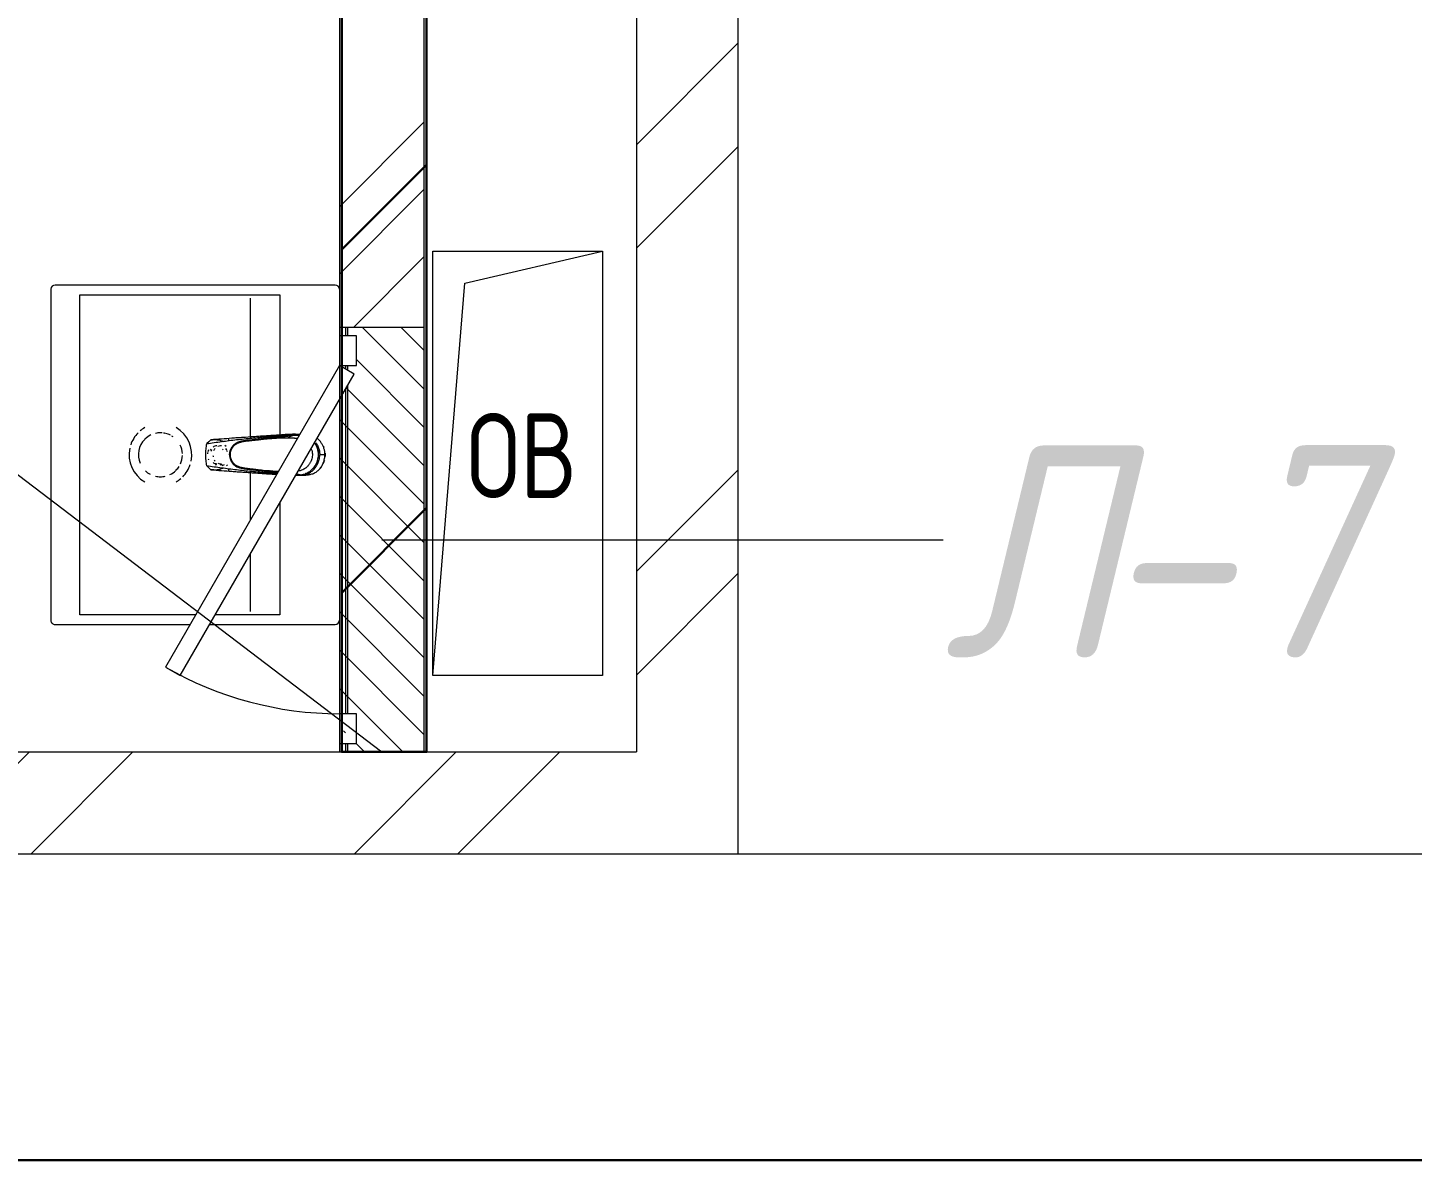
# Model space of a CAD drawing. Header units: millimetres. Extents: x -592259 to 288321, y -552984 to 293768.
# Drawn here: x 57640 to 59271, y -204928 to -203593 of the extents above; entities that cross this region are included whole.
import ezdxf

# ---------------------------------------------------------------- set-up
doc = ezdxf.new("R2010")
doc.units = ezdxf.units.MM
doc.linetypes.add('ADSK_Линия сетки', pattern=[2500, 2000, -250, 0, -250])
for name, color, linetype, lineweight in [('0.3) ПГП 6 вып', 4, 'Continuous', 30), ('2)Фархверки', 40, 'Continuous', 30), ('4) Штукатурка', 6, 'Continuous', 30), ('A-DETL-____-OTLN', 250, 'Continuous', 5), ('A-DETL-GENF-OTLN', 250, 'Continuous', 5), ('A-DOOR-____-IDEN', 250, 'Continuous', 9), ('A-DOOR-____-MCUT', 250, 'Continuous', 5), ('A-DOOR-____-OTLN', 250, 'Continuous', 5), ('A-FLOR-____-OTLN', 250, 'Continuous', 9), ('A-GENM-____-MCUT', 250, 'Continuous', 25), ('A-GENM-____-OTLN', 250, 'Continuous', 9), ('A-GLAZ-____-OTLN', 250, 'Continuous', 5), ('A-WALL-____-MCUT', 250, 'Continuous', 13), ('A-WALL-____-PATT', 250, 'Continuous', 13), ('G-XREF-____-OTLN', 250, 'Continuous', 9), ('P-SANR-FIXT-OTLN', 250, 'Continuous', 9), ('S-GRID-____-OTLN', 250, 'Continuous', 9)]:
    doc.layers.add(name, color=color, linetype=linetype, lineweight=lineweight)
doc.styles.add('ISOCPEUR', font='isocpeur.ttf', dxfattribs={"width": 0.8, "height": 100})
doc.styles.add('ISOCPEUR_I', font='isocpeui.ttf', dxfattribs={"width": 0.9, "height": 12.5})
pattern_1 = [(45, (-3188.22, -259241.4), (-251.4472, 251.4472), []), (45, (-3188.22, -258860.4), (-251.4472, 251.4472), [])]

# ---------------------------------------------------------------- blocks, each defined once
blk = doc.blocks.new('SND_Умывальник_Santek HEO - HEO 40_ гибкая подводка_установка на стену_ 400х340х170_  PN4_5_ ХВ_ГВ накидная гайка BP DN15_ К-гл_кон_ П DN 50-V4-АР1_Маркировочный план 3 этажа')
at = {"layer": 'G-XREF-____-OTLN'}
for p, q in [((-17.5, -103.1), (-18.3, -96.1)), ((18.6, -93.2), (17.7, -100.7)), ((-13.2, -122.3), (-12.8, -122.9)), ((13.7, -121.5), (13.9, -121.2))]:
    blk.add_line(p, q, dxfattribs=at)
at = {"layer": 'G-XREF-____-OTLN', "flags": 128}
blk.add_lwpolyline([(0, -129.4), (-2.6, -129.2), (-5.1, -128.6), (-8.6, -126.9), (-9.4, -126.4)], dxfattribs=at)
at = {"layer": 'P-SANR-FIXT-OTLN', "lineweight": 5}
for p, q in [((-200, -5), (-200, -335)), ((200, -153), (200, -5)), ((-23.9, -47.6), (-23.4, -52)), ((23.5, -50.9), (23.9, -47.4)), ((23.7, -45.9), (24, -45.9)), ((-188.5, -306), (-188.5, -70)), ((-188.5, -70), (-22, -70)), ((-188.5, -70), (-22, -70)), ((56.2, -70), (188.5, -70)), ((56.2, -70), (188.5, -70)), ((188.5, -70), (188.5, -146.3)), ((-184.6, -105), (-19.4, -105)), ((19.4, -105), (76.9, -105)), ((116.9, -105), (184.6, -105)), ((-9.6, -133.4), (-11, -135)), ((12.6, -138.2), (11.3, -135.3)), ((11.3, -146.2), (11.9, -145.1)), ((12, -138.2), (12, -140.3)), ((12, -138.2), (12, -140.3)), ((-10.2, -147.5), (-8.9, -148.7)), ((-5.9, -150.5), (-4.4, -151)), ((188.5, -169.4), (188.5, -306)), ((200, -335), (200, -176.1)), ((188.5, -306), (-188.5, -306)), ((-195, -340), (195, -340))]:
    blk.add_line(p, q, dxfattribs=at)
at = {"layer": 'P-SANR-FIXT-OTLN', "lineweight": 5, "flags": 128}
for points in [[(23.1, -42.5), (23.5, -44.1), (24, -45.9)], [(-21.8, -57.4), (-22.6, -54.7), (-23.4, -52)], [(-17.6, -151.4), (-17.8, -149.6), (-17.9, -147.9)], [(-17.6, -151.4), (-15.4, -153.8), (-13.1, -156.3)], [(13.1, -156.3), (15.4, -153.8), (17.7, -151.4)], [(17.9, -147.9), (17.8, -149.6), (17.7, -151.4)]]:
    blk.add_lwpolyline(points, dxfattribs=at)
at = {"layer": 'P-SANR-FIXT-OTLN', "lineweight": 5}
for centre, radius, start, end in [((-195, -5), 5, 90, 180), ((195, -5), 5, 0, 90), ((0, -210.9), 36.9, 78.0272, 150), ((0, -210.9), 36.9, 45.5918, 71.6223), ((0, -210.9), 25.9, 144, 148.4296), ((0, -210.9), 25.9, 93.0847, 116.1739), ((0, -210.9), 25.9, 65.5446, 88.4632), ((0, -210.9), 25.9, 45.5775, 58.0134), ((0, -210.9), 25.9, 25.5336, 44.5196), ((0, -210.9), 36.9, 30, 40.5764), ((0, -210.9), 25.9, 175.2821, 180), ((0, -210.9), 25.9, 180, 192.7098), ((0, -210.9), 25.9, 167.3064, 171.5165), ((0, -210.9), 25.9, 152.9816, 166.4817), ((0, -210.9), 25.9, 347.2447, 360), ((0, -210.9), 25.9, 360, 12.6033), ((0, -210.9), 25.9, 205.5336, 224.5196), ((0, -210.9), 25.9, 317.3943, 331.7651), ((0, -210.9), 36.9, 210, 220.5764), ((0, -210.9), 36.9, 225.5918, 251.6223), ((0, -210.9), 25.9, 225.5775, 292.7628), ((0, -210.9), 36.9, 258.0272, 330), ((-195, -335), 5, 180, 270), ((195, -335), 5, 270, 360)]:
    blk.add_arc(centre, radius, start, end, dxfattribs=at)
for centre, major_axis, start_param, end_param in [((0, -140.2), (10.5, 0), 2.984761, 3.136523), ((0, -140.2), (10.5, 0), 3.150836, 3.488648), ((0, -144.4), (10.5, 0), 3.141593, 3.665191), ((0, -140.2), (10.5, 0), 2.074739, 2.346091), ((0, -140.2), (10.5, 0), 3.944651, 4.269174), ((0, -144.4), (10.5, 0), 2.106208, 2.262595), ((0, -140.2), (10.5, 0), 1.895215, 2.047019), ((0, -140.2), (10.5, 0), 5.302179, 5.484258), ((0, -144.4), (10.5, 0), 5.759587, 6.283185), ((0, -140.2), (10.5, 0), 5.967442, 6.44117), ((0, -144.4), (13, 0), 0.38978, 0.565414), ((0, -144.4), (10.5, 0), 4.044495, 4.199712), ((0, -144.4), (13, 0), 4.251351, 4.444761), ((0, -144.4), (13, 0), 4.518274, 4.621873), ((0, -140.2), (10.5, 0), 4.792405, 4.95203), ((0, -144.4), (13, 0), 5.095586, 5.204636)]:
    blk.add_ellipse(centre, major_axis=major_axis, ratio=0.841652, start_param=start_param, end_param=end_param, dxfattribs=at)
for points in [[(-14.2, -21.4), (-14.7, -21.7), (-15.5, -22.4), (-16.7, -23.3), (-18.1, -24.6), (-18.9, -25.6), (-19.3, -26.1)], [(-10, -18.9), (-9.5, -18.7), (-9, -18.5), (-8.5, -18.3)], [(-1.9, -16.9), (-1.3, -16.8), (-0.6, -16.8), (0, -16.8)], [(0, -16.8), (0.7, -16.8), (1.5, -16.9), (2.2, -16.9)], [(2.4, -24.6), (3.1, -24.7), (3.9, -24.8), (4.6, -24.9)], [(14.6, -21.4), (15.1, -21.8), (15.5, -22.1), (16, -22.5)], [(-23.3, -48.5), (-23.4, -48), (-23.5, -47.6), (-23.6, -47.1)], [(23, -42.2), (23, -42.1), (23, -41.9), (22.9, -41.8)], [(23.9, -47.4), (23.8, -46.6), (23.6, -44.8), (23.3, -43.1), (23, -42.2)], [(23.1, -48.2), (23.1, -48.7), (23.1, -49.3), (23.2, -49.9)], [(24, -45.9), (23.9, -44.4), (23.8, -43), (23.5, -41.6)], [(23.9, -51.2), (24, -49.9), (24, -48.7), (23.9, -47.4)], [(24, -45.1), (24.1, -44.1), (24.1, -43), (24, -41.9)], [(-20.2, -59.9), (-20.7, -59.1), (-21.3, -58.3), (-21.8, -57.4)], [(-20.9, -104.7), (-20.9, -104.7), (-20.7, -104.7), (-20.3, -104.6), (-20, -104.6)], [(20.1, -104.6), (20.6, -104.7), (20.9, -104.7), (20.9, -104.7)], [(-6.7, -127.8), (-5.9, -128.2), (-5, -128.5), (-4.1, -128.7)], [(-6.6, -157.1), (-7.7, -157), (-9.8, -156.8), (-12, -156.5), (-13.1, -156.3)], [(0, -157.4), (-1.1, -157.4), (-3.3, -157.4), (-5.5, -157.2), (-6.6, -157.1)], [(6.6, -157.1), (5.5, -157.2), (3.3, -157.4), (1.1, -157.4), (0, -157.4)], [(13.1, -156.3), (12, -156.5), (9.9, -156.8), (7.7, -157), (6.6, -157.1)]]:
    blk.add_open_spline(points, degree=3, dxfattribs=at)
for points, knots in [([(0, -17), (-2.6, -17), (-5.7, -17.5), (-9.3, -18.8), (-11, -19.6), (-12.7, -20.4), (-13.7, -21.1), (-14.2, -21.4)], [0, 0, 0, 0, 0.2, 0.25, 0.3, 0.35, 0.4, 0.4, 0.4, 0.4]), ([(-14.2, -27.7), (-13.9, -27.4), (-12.3, -26.4), (-9.1, -24.8), (-4.7, -23.5), (-1.6, -23.2), (0, -23.2)], [20.226596, 20.226596, 20.226596, 20.226596, 21.407172, 25.688606, 29.970041, 34.251475, 34.251475, 34.251475, 34.251475]), ([(22.8, -41.5), (22.3, -39.6), (20.5, -35.6), (16, -30.5), (10.1, -26.7), (4.2, -24.8), (-1.1, -24.5), (-5.4, -25.2), (-9.5, -26.6), (-12.3, -28.1), (-13.8, -29.1), (-14, -29.3)], [0.0116849, 0.0116849, 0.0116849, 0.0116849, 0.1111111, 0.2222222, 0.3333333, 0.4444444, 0.5138889, 0.5833333, 0.6527778, 0.7222222, 0.7381301, 0.7381301, 0.7381301, 0.7381301]), ([(-6.7, -33.1), (-6.2, -32.9), (-4.8, -32.4), (-2.5, -31.9), (0.4, -31.7), (3.3, -32.1), (6, -32.8), (8.2, -33.7), (9.9, -34.7), (11.3, -35.6), (12.7, -36.7), (14, -37.9), (15.2, -39.2), (16.4, -40.9), (17.7, -43.1), (18.6, -45.5), (18.9, -47), (19, -47.4)], [0.6440412, 0.6440412, 0.6440412, 0.6440412, 0.6538462, 0.6730769, 0.6923077, 0.7115385, 0.7307692, 0.75, 0.7596154, 0.7692308, 0.7836538, 0.7980769, 0.8125, 0.8269231, 0.8413462, 0.8557692, 0.8595167, 0.8595167, 0.8595167, 0.8595167]), ([(-5.3, -25), (-5.1, -25), (-4.1, -24.8), (-3.2, -24.7), (-2.5, -24.6)], [0.91841171, 0.91841171, 0.91841171, 0.91841171, 0.92857143, 0.96187166, 0.96187166, 0.96187166, 0.96187166]), ([(0, -17), (0, -17.5), (0, -18.6), (0, -20.3), (0, -21.8), (0, -22.7), (0, -23.2)], [0, 0, 0, 0, 0.25, 0.5, 0.75, 0.9474122, 0.9474122, 0.9474122, 0.9474122]), ([(24, -41.9), (24, -41.1), (23.9, -39.5), (23.6, -37.3), (23.3, -35.4), (22.9, -33.6), (22.3, -31.4), (21.5, -29.4), (20.4, -27.5), (19.1, -25.8), (17.7, -24.2), (15.5, -22.2), (11.3, -19.4), (5.8, -17.4), (1.5, -17), (0, -17)], [0, 0, 0, 0, 0.055556, 0.111111, 0.166667, 0.222222, 0.277778, 0.333333, 0.388889, 0.444444, 0.5, 0.555556, 0.666667, 0.888889, 1, 1, 1, 1]), ([(23.3, -40.8), (23.2, -40.2), (22.9, -39), (22.2, -37.1), (21.1, -35), (19.5, -32.5), (16.9, -29.7), (13.2, -26.9), (9.1, -24.8), (4.6, -23.5), (1.5, -23.2), (0, -23.2)], [-63.609883, -63.609883, -63.609883, -63.609883, -62.080799, -59.940082, -57.799364, -55.658647, -51.377213, -47.095778, -42.814344, -38.53291, -34.251475, -34.251475, -34.251475, -34.251475]), ([(6.6, -17.7), (7.2, -17.9), (8.4, -18.3), (9.7, -18.8), (10.2, -19)], [0.08534081, 0.08534081, 0.08534081, 0.08534081, 0.11111111, 0.13561298, 0.13561298, 0.13561298, 0.13561298]), ([(-23.9, -46.9), (-24, -47.4), (-24.1, -50.2), (-24.2, -55.3), (-23.9, -60.1), (-23.8, -62.5)], [0.7191361, 0.7191361, 0.7191361, 0.7191361, 0.75, 0.875, 1, 1, 1, 1]), ([(-23.9, -47.6), (-24, -49.2), (-23.9, -52.6), (-23.3, -57.5), (-22.5, -62.4), (-21.8, -67.4), (-21.2, -72.4), (-20.5, -79.2), (-19.6, -85.9), (-18.7, -92.7), (-18.1, -96.9), (-17.7, -100.4), (-17.4, -103.7), (-17.1, -107.9), (-16.5, -113), (-15.5, -117.2), (-14.3, -120.3), (-13.1, -122.6), (-11.5, -124.7), (-9.6, -126.4), (-7.4, -127.7), (-4.3, -129), (-1.7, -129.4), (0, -129.4)], [0, 0, 0, 0, 0.055556, 0.111111, 0.166667, 0.222222, 0.277778, 0.333333, 0.444444, 0.5, 0.555556, 0.583333, 0.611111, 0.666667, 0.722222, 0.777778, 0.805556, 0.833333, 0.861111, 0.888889, 0.916667, 0.944444, 1, 1, 1, 1]), ([(-23.4, -52), (-23.6, -51), (-23.8, -49.2), (-23.9, -47.5), (-23.9, -46.8)], [0, 0, 0, 0, 0.5, 0.8487793, 0.8487793, 0.8487793, 0.8487793]), ([(-23.7, -47.1), (-23.7, -47.3), (-23.6, -48.1), (-23.4, -48.9), (-23.2, -49.6)], [0.1346068, 0.1346068, 0.1346068, 0.1346068, 0.15, 0.2, 0.2, 0.2, 0.2]), ([(-13.1, -156.3), (-14, -150.5), (-15.7, -138.8), (-17.5, -124.1), (-18.8, -112.3), (-19.7, -103.3), (-20.4, -95.8), (-21, -89.7), (-21.3, -85.2), (-21.7, -80.4), (-22.2, -73.7), (-22.6, -66.6), (-23, -60), (-23.2, -53.9), (-23.2, -50.1), (-23.1, -48.2)], [0, 0, 0, 0, 0.0714286, 0.1428571, 0.1785714, 0.2142857, 0.25, 0.2678571, 0.2857143, 0.3035714, 0.3214286, 0.3571429, 0.375, 0.3928571, 0.4285714, 0.4285714, 0.4285714, 0.4285714]), ([(19, -33.6), (19.3, -34), (19.8, -34.7), (20.4, -35.8), (20.8, -36.6), (21, -37.2), (21.1, -37.4)], [0.3358363, 0.3358363, 0.3358363, 0.3358363, 0.35714286, 0.375, 0.39285714, 0.40186247, 0.40186247, 0.40186247, 0.40186247]), ([(21.8, -39.4), (21.8, -39.6), (21.9, -40), (22, -40.2), (22, -40.4)], [0.43577337, 0.43577337, 0.43577337, 0.43577337, 0.44642857, 0.45645234, 0.45645234, 0.45645234, 0.45645234]), ([(23.2, -34.8), (23.2, -35), (23.4, -35.9), (23.8, -38.2), (24.1, -41.7), (24, -44.5), (23.8, -45.8)], [0.4097338, 0.4097338, 0.4097338, 0.4097338, 0.4166667, 0.4444444, 0.5, 0.550944, 0.550944, 0.550944, 0.550944]), ([(23.2, -49.6), (23.4, -48.9), (23.6, -47.9), (23.8, -46.8), (23.9, -46.4)], [0.8, 0.8, 0.8, 0.8, 0.85, 0.88358568, 0.88358568, 0.88358568, 0.88358568]), ([(23.7, -46.6), (23.6, -47.1), (23.5, -47.7), (23.4, -48.4), (23.3, -48.5)], [0.56144037, 0.56144037, 0.56144037, 0.56144037, 0.58333333, 0.58622412, 0.58622412, 0.58622412, 0.58622412]), ([(24, -45.9), (23.9, -46.9), (23.8, -48.6), (23.6, -50.4), (23.5, -51.1)], [0, 0, 0, 0, 0.5, 0.8550217, 0.8550217, 0.8550217, 0.8550217]), ([(24.1, -51.4), (24.1, -50.4), (24, -47.7), (23.8, -45), (23.6, -43.3)], [0.1958613, 0.1958613, 0.1958613, 0.1958613, 0.25, 0.3486166, 0.3486166, 0.3486166, 0.3486166]), ([(-23.8, -62.5), (-23.7, -64.3), (-23.4, -68.1), (-23, -74.1), (-22.7, -79.7), (-22.4, -84.3), (-22, -88.9), (-21.7, -94.5), (-21, -103.5), (-20.5, -111.8), (-19.9, -120.3), (-19.3, -128.7), (-18.5, -138.9), (-17.9, -147.2), (-17.6, -151.4)], [0, 0, 0, 0, 0.071429, 0.142857, 0.214286, 0.25, 0.285714, 0.357143, 0.428571, 0.571429, 0.642857, 0.714286, 0.857143, 1, 1, 1, 1]), ([(-23.4, -52), (-23.4, -52.1), (-23.4, -52.4), (-23.4, -53.4), (-23.2, -55.1), (-22.9, -57.5), (-22.6, -60.4), (-22.1, -64.8), (-21.6, -69.6), (-20.9, -74.6), (-20.3, -79.8), (-19.5, -86.3), (-18.6, -93.8), (-17.8, -100.1), (-17.1, -105.1), (-16.7, -108.8), (-16.3, -112.6), (-15.8, -116.3), (-14.7, -120), (-12.8, -123.1), (-11.2, -124.8), (-10.3, -125.5)], [0, 0, 0, 0, 0.0192308, 0.0384615, 0.0576923, 0.0769231, 0.0961538, 0.1153846, 0.1538462, 0.1730769, 0.1923077, 0.2307692, 0.2692308, 0.3076923, 0.3269231, 0.3461538, 0.3653846, 0.3846154, 0.4038462, 0.4230769, 0.4397601, 0.4397601, 0.4397601, 0.4397601]), ([(-19, -82.1), (-19, -81.8), (-19.1, -81), (-19.3, -79.8), (-19.5, -78.5), (-19.7, -77), (-20, -75.2), (-20.3, -72.9), (-20.7, -70.2), (-21.2, -66.7), (-21.7, -63.4), (-22.1, -60.6), (-22.4, -58.9), (-22.5, -57.8), (-22.4, -57.3), (-22.2, -57.1), (-22, -57.3), (-21.8, -57.4)], [-0.210165, -0.210165, -0.210165, -0.210165, -0.203125, -0.1953125, -0.1875, -0.1796875, -0.171875, -0.15625, -0.140625, -0.125, -0.09375, -0.078125, -0.0625, -0.046875, -0.03125, -0.015625, 0, 0, 0, 0]), ([(0, -128.4), (-0.5, -128.4), (-1.5, -128.4), (-3, -128.2), (-4.5, -127.8), (-6, -127.3), (-7.2, -126.7), (-8.3, -126.1), (-9.4, -125.3), (-10.6, -124.2), (-11.7, -123.1), (-12.3, -122.1), (-13, -121.1), (-13.8, -119.5), (-14.8, -117), (-15.6, -113.8), (-16.2, -110.6), (-16.5, -107.9), (-16.7, -104.9), (-17, -102.2), (-17.2, -100.1), (-17.5, -98.1), (-17.8, -95.4), (-18.2, -92.4), (-18.5, -89.5), (-18.8, -86.5), (-19.2, -82.4), (-19.6, -77.2), (-19.9, -71.2), (-19.9, -66.2), (-19.9, -62.6), (-19.9, -59.9), (-19.8, -57.9), (-19.8, -56.3), (-19.8, -54.9), (-19.8, -53.4), (-19.7, -51.7), (-19.6, -50.4), (-19.5, -49.6)], [0, 0, 0, 0, 0.0192308, 0.0384615, 0.0576923, 0.0769231, 0.0961538, 0.1153846, 0.1346154, 0.1538462, 0.1634615, 0.1730769, 0.1826923, 0.1923077, 0.2115385, 0.2307692, 0.2403846, 0.25, 0.2596154, 0.2692308, 0.2740385, 0.2788462, 0.2884615, 0.2980769, 0.3076923, 0.3173077, 0.3269231, 0.3461538, 0.3653846, 0.3846154, 0.4038462, 0.4230769, 0.4423077, 0.4519231, 0.4615385, 0.4711538, 0.4807692, 0.4969753, 0.4969753, 0.4969753, 0.4969753]), ([(4.9, -128.5), (5.9, -128.1), (8.1, -127.2), (11, -125), (13.1, -122.6), (14.4, -120.4), (15.3, -118), (16, -114.9), (16.4, -111.7), (16.6, -109.2), (16.9, -106.6), (17.3, -103.5), (17.9, -98.4), (18.7, -92.2), (19.7, -84.7), (20.4, -78.4), (20.9, -74.5), (21.1, -73), (21.1, -72.7)], [0.5220444, 0.5220444, 0.5220444, 0.5220444, 0.5384615, 0.5576923, 0.5769231, 0.5865385, 0.5961538, 0.6153846, 0.6346154, 0.6442308, 0.6538462, 0.6730769, 0.6923077, 0.7307692, 0.7692308, 0.8076923, 0.8269231, 0.8313663, 0.8313663, 0.8313663, 0.8313663]), ([(22.3, -72.4), (22.2, -73.4), (22, -76.1), (21.7, -80.4), (21.4, -85.2), (21, -89.7), (20.5, -95.8), (19.8, -103.3), (18.9, -112.3), (17.5, -124.1), (15.7, -138.8), (14, -150.5), (13.1, -156.3)], [0.668345, 0.668345, 0.668345, 0.668345, 0.6785714, 0.6964286, 0.7142857, 0.7321429, 0.75, 0.7857143, 0.8214286, 0.8571429, 0.9285714, 1, 1, 1, 1]), ([(17.7, -151.4), (18, -147.2), (18.6, -138.9), (19.3, -128.7), (19.9, -120.3), (20.3, -113.9), (20.8, -107.6), (21.2, -101.3), (21.7, -94.5), (22.1, -88.9), (22.4, -84.3), (22.7, -79.7), (22.9, -76.3), (23.1, -74.2)], [0, 0, 0, 0, 0.1428571, 0.2857143, 0.3571429, 0.4285714, 0.5, 0.5714286, 0.6428571, 0.7142857, 0.75, 0.7857143, 0.8571429, 0.8571429, 0.8571429, 0.8571429]), ([(19.8, -71.9), (19.8, -72.1), (19.6, -75.2), (19.3, -81.1), (18.8, -86.8), (18.5, -89.7)], [0.9401582, 0.9401582, 0.9401582, 0.9401582, 0.94230769, 0.97115385, 1, 1, 1, 1]), ([(19.4, -78.5), (19.4, -78.9), (19.3, -79.8), (19.1, -81.1), (19, -81.9), (18.9, -82.3)], [-0.8125, -0.8125, -0.8125, -0.8125, -0.8046875, -0.796875, -0.78898159, -0.78898159, -0.78898159, -0.78898159]), ([(19, -89.8), (19.5, -86.2), (20.2, -80.8), (20.9, -75.2), (21.1, -73.1), (21.2, -72.8)], [0, 0, 0, 0, 0.25, 0.375, 0.3963233, 0.3963233, 0.3963233, 0.3963233]), ([(18.5, -89.7), (18.2, -92.3), (17.7, -96.2), (17.1, -101.5), (16.7, -105.4), (16.2, -109.4), (15.6, -113.3), (14.9, -116.5), (14, -119), (13.2, -120.8), (12.1, -122.5), (10.4, -124.6), (7.7, -126.6), (4, -128.1), (1.3, -128.4), (0, -128.4)], [0, 0, 0, 0, 0.166667, 0.25, 0.333333, 0.416667, 0.5, 0.583333, 0.625, 0.666667, 0.708333, 0.75, 0.833333, 0.916667, 1, 1, 1, 1]), ([(0, -129.4), (0.8, -129.4), (2.1, -129.3), (3.7, -129), (4.8, -128.7), (5.9, -128.3), (6.8, -127.9), (7.7, -127.5), (8.8, -126.8), (10, -126), (11.1, -125.1), (12.3, -123.8), (13.5, -122), (14.6, -119.8), (15.4, -117.2), (16.1, -114), (16.7, -110.3), (17.2, -105.9), (17.7, -101.1), (18.3, -95.7), (18.8, -91.8), (19, -89.8)], [0, 0, 0, 0, 0.1, 0.15, 0.2, 0.25, 0.3, 0.35, 0.4, 0.45, 0.5, 0.55, 0.6, 0.65, 0.7, 0.75, 0.8, 0.85, 0.9, 0.95, 1, 1, 1, 1]), ([(-19.1, -130.9), (-19.1, -130.8), (-19, -130.7), (-18.8, -130.7), (-18.6, -130.6), (-18.5, -130.6), (-18.3, -130.5), (-18.1, -130.5), (-17.6, -130.5), (-17, -130.4), (-16.6, -130.3)], [0, 0, 0, 0, 0.1, 0.15, 0.175, 0.2, 0.225, 0.25, 0.3, 0.4, 0.4, 0.4, 0.4]), ([(16.7, -130.3), (17.1, -130.4), (17.6, -130.5), (18.1, -130.5), (18.4, -130.5), (18.5, -130.6), (18.7, -130.6), (18.8, -130.7), (19, -130.7), (19.1, -130.8), (19.1, -130.9)], [0.6, 0.6, 0.6, 0.6, 0.7, 0.75, 0.775, 0.8, 0.825, 0.85, 0.9, 1, 1, 1, 1]), ([(-17.9, -147.9), (-18, -146.5), (-17.9, -143.9), (-17.2, -140.7), (-16.4, -138.5), (-16, -137.5), (-15.8, -137.1), (-15.7, -137)], [0, 0, 0, 0, 0.1666667, 0.3333333, 0.4166667, 0.4583333, 0.4722829, 0.4722829, 0.4722829, 0.4722829]), ([(11.7, -131.8), (11.9, -131.9), (12.3, -132.2), (12.7, -132.7), (12.9, -132.9), (13.1, -133)], [0.26184412, 0.26184412, 0.26184412, 0.26184412, 0.29166667, 0.3125, 0.33333333, 0.33333333, 0.33333333, 0.33333333]), ([(15.8, -137), (15.8, -137.1), (16, -137.5), (16.5, -138.5), (17.3, -140.7), (17.9, -143.9), (18, -146.5), (17.9, -147.9)], [0.5277524, 0.5277524, 0.5277524, 0.5277524, 0.5416667, 0.5833333, 0.6666667, 0.8333333, 1, 1, 1, 1])]:
    blk.add_open_spline(points, degree=3, knots=knots, dxfattribs=at)
blk = doc.blocks.new('_Wn_-As_OpeningMEP_floor__Rectangular - _Wn_-As_OpeningMEP_floor__Rectangular-33952636-АР1_Маркировочный план 3 этажа')
at = {"layer": 'A-DETL-GENF-OTLN', "lineweight": 5}
for p, q in [((-62.3, 262.2), (100, 300)), ((-100, -200), (-62.3, 262.2))]:
    blk.add_line(p, q, dxfattribs=at)
blk = doc.blocks.new('АР_Люк - ЛРС_ВК_500х400_наружный_NCS S 1000-N-V86-АР1_Маркировочный план 3 этажа')
at = {"layer": 'A-DOOR-____-OTLN'}
h = blk.add_hatch(dxfattribs=at)
h.set_pattern_fill('FP_54', color=256, style=0, pattern_type=2)
h.set_pattern_definition([(45, (125, 0), (-22.6274, 22.6274), [])])
h.paths.add_polyline_path([(-90, 43), (-80, 40), (-80, 30), (-115, 30), (-115, 43)])
h.paths.add_polyline_path([(-125, 50), (-125, -50), (375, -50), (375, 50), (365, 50), (365, 30), (330, 30), (330, 50), (320, 32.7), (290, 50), (-80, 50), (-80, 43), (-90, 43), (-115, 48), (-115, 50)])
at = {"layer": 'A-DETL-GENF-OTLN', "lineweight": 5}
for p, q in [((375, 50), (-125, 50)), ((-125, 50), (-125, -50)), ((375, -50), (375, 50)), ((-125, -50), (375, -50))]:
    blk.add_line(p, q, dxfattribs=at)
at = {"layer": 'A-DOOR-____-MCUT', "lineweight": 5}
for p, q in [((-25.1, 255), (-35.1, 237.7)), ((330, 50), (-25.1, 255)), ((-35.1, 237.7), (320, 32.7)), ((-80, 50), (-115, 50)), ((-115, 50), (-115, 30)), ((-80, 30), (-80, 50)), ((320, 32.7), (330, 50)), ((365, 50), (330, 50)), ((330, 50), (330, 30)), ((365, 30), (365, 50)), ((-115, 30), (-80, 30)), ((330, 30), (365, 30))]:
    blk.add_line(p, q, dxfattribs=at)
blk.add_arc((330, 50), 410, 150, 180, dxfattribs=at)
at = {"layer": 'A-DOOR-____-OTLN'}
blk.add_line((330, 50), (-25.1, 255), dxfattribs=at)
blk = doc.blocks.new('ASML_АР_Отделка Люка - ВО Отделка люков_Грунтовка 0_Шпатлевка 0_Окраска 0_0-42722003-АР1_Маркировочный план 3 этажа')
at = {"layer": 'A-GENM-____-MCUT', "lineweight": 5}
for p, q in [((-240, 3), (-250, 3)), ((-250, 3), (-250, 0)), ((177.1, 3), (-205, 3)), ((205, 3), (201, 3)), ((250, 3), (240, 3)), ((250, 0), (250, 3)), ((-250, 0), (-240, 0)), ((-205, 0), (182.3, 0)), ((199.2, 0), (205, 0)), ((240, 0), (250, 0))]:
    blk.add_line(p, q, dxfattribs=at)

msp = doc.modelspace()

# ---------------------------------------------------------------- hatches: boundary and pattern name
at = {"layer": '0.3) ПГП 6 вып'}
h = msp.add_hatch(dxfattribs=at)
h.set_pattern_fill('ANSI31', color=4, scale=90)
h.paths.add_polyline_path([(58009.5369, -202296.4839), (58109.5369, -202296.4839), (58109.5369, -204446.4839), (58009.5369, -204446.4839)])
at = {"layer": 'A-WALL-____-PATT', "lineweight": 15, "true_color": 0x000000}
h = msp.add_hatch(dxfattribs=at)
h.set_pattern_fill('FP_2', color=18, style=0, pattern_type=2)
h.set_pattern_definition(pattern_1)
h.paths.add_polyline_path([(58476.7763, -204446.3886), (58476.7763, -202231.3892), (58356.7763, -202231.3892), (58356.7763, -204446.3886), (58373.3892, -204446.3886)])
h.paths.add_polyline_path([(58356.7763, -201131.3892), (58476.7763, -201131.3892), (58476.7763, -200866.3892), (58356.7763, -200866.746), (58356.7763, -201101.3892)])
h = msp.add_hatch(dxfattribs=at)
h.set_pattern_fill('FP_9', color=18, style=0, pattern_type=2)
h.set_pattern_definition([(45, (-3188.22, -259241.4), (-224.5064, 224.5064), []), (45, (-3108.85, -259241.4), (0, 449.0128), []), (45, (-3267.6, -259241.4), (0, 449.0128), [])])
h.paths.add_polyline_path([(58013.7763, -203946.3886), (58106.7763, -203946.3886), (58106.7763, -202396.3886), (58006.7763, -202396.3886), (58006.7763, -203946.3886)])
h = msp.add_hatch(dxfattribs=at)
h.set_pattern_fill('FP_2', color=18, style=0, pattern_type=2)
h.set_pattern_definition(pattern_1)
h.paths.add_polyline_path([(58110.9123, -204566.3886), (58476.7763, -204566.3886), (58476.7763, -204446.3886), (56061.7544, -204446.3886), (56061.7763, -204566.3874), (58109.3968, -204566.3886)])

# ---------------------------------------------------------------- linework, layer by layer
at = {"layer": '0.3) ПГП 6 вып'}
msp.add_lwpolyline([(58009.5369, -202296.4839), (58109.5369, -202296.4839), (58109.5369, -204446.4839), (58009.5369, -204446.4839)], close=True, dxfattribs=at)
at = {"layer": '4) Штукатурка'}
msp.add_line((65776.1425, -204927.5226), (50060.3055, -204927.5226), dxfattribs=at)
at = {"layer": 'A-DETL-____-OTLN', "color": 18, "lineweight": 9, "true_color": 0x000000}
msp.add_line((54921.8153, -202061.3886), (58056.7763, -204446.3886), dxfattribs=at)
at = {"layer": 'A-DOOR-____-IDEN', "color": 18, "true_color": 0x000000}
msp.add_line((58056.7763, -204196.3886), (58718.2081, -204196.3886), dxfattribs=at)
at = {"layer": 'A-FLOR-____-OTLN', "color": 18, "lineweight": 5, "true_color": 0x000000}
for p, q in [((58116.7768, -204356.3823), (58116.7768, -203856.388)), ((58116.7768, -203856.388), (58316.7768, -203856.388)), ((58316.7768, -203856.388), (58316.7768, -204356.3823)), ((58316.7768, -204356.3823), (58116.7768, -204356.3823))]:
    msp.add_line(p, q, dxfattribs=at)
at = {"layer": 'A-WALL-____-MCUT', "color": 18, "lineweight": 15, "true_color": 0x000000}
for p, q in [((58356.7763, -202261.3892), (58356.7763, -204446.3886)), ((58476.7763, -204566.3886), (58476.7763, -202261.3892)), ((58006.7763, -202296.3886), (58006.7763, -203956.3886)), ((58106.7763, -204446.3886), (58106.7763, -202396.3886)), ((58006.7763, -204031.3886), (58006.7763, -204401.3886)), ((56061.7544, -204446.3886), (58013.7763, -204446.3886)), ((58006.7763, -204436.3886), (58006.7763, -204446.3886)), ((58016.7763, -204446.3886), (58356.7763, -204446.3886)), ((56061.7544, -204566.3886), (58476.7763, -204566.3886))]:
    msp.add_line(p, q, dxfattribs=at)
at = {"layer": 'S-GRID-____-OTLN', "color": 18, "linetype": 'ADSK_Линия сетки', "true_color": 0x000000}
msp.add_line((-6757.7749, -204566.3886), (70471.963, -204566.3886), dxfattribs=at)

# ---------------------------------------------------------------- block references
at = {"layer": 'A-DOOR-____-OTLN', "color": 18, "true_color": 0x000000, "rotation": 90}
msp.add_blockref('АР_Люк - ЛРС_ВК_500х400_наружный_NCS S 1000-N-V86-АР1_Маркировочный план 3 этажа', (58056.7763, -204321.3886), dxfattribs=at)
at = {"layer": 'A-GENM-____-OTLN', "color": 18, "lineweight": 5, "true_color": 0x000000, "rotation": 90}
msp.add_blockref('ASML_АР_Отделка Люка - ВО Отделка люков_Грунтовка 0_Шпатлевка 0_Окраска 0_0-42722003-АР1_Маркировочный план 3 этажа', (58016.7763, -204196.3886), dxfattribs=at)
at = {"layer": 'A-GLAZ-____-OTLN', "color": 18, "true_color": 0x000000}
msp.add_blockref('_Wn_-As_OpeningMEP_floor__Rectangular - _Wn_-As_OpeningMEP_floor__Rectangular-33952636-АР1_Маркировочный план 3 этажа', (58216.7768, -204156.3851), dxfattribs=at)
at = {"layer": 'P-SANR-FIXT-OTLN', "color": 18, "lineweight": 5, "true_color": 0x000000, "rotation": 269.9999999999999}
msp.add_blockref('SND_Умывальник_Santek HEO - HEO 40_ гибкая подводка_установка на стену_ 400х340х170_  PN4_5_ ХВ_ГВ накидная гайка BP DN15_ К-гл_кон_ П DN 50-V4-АР1_Маркировочный план 3 этажа', (58006.7763, -204096.3892), dxfattribs=at)

# ---------------------------------------------------------------- texts
at = {"layer": '2)Фархверки', "insert": (58156.7979, -204047.4297), "char_height": 100, "width": 160.3375, "attachment_point": 1, "style": 'ISOCPEUR'}
msp.add_mtext('ОВ', dxfattribs=at)
at = {"layer": 'A-DOOR-____-IDEN', "color": 18, "true_color": 0x000000, "char_height": 250, "attachment_point": 1, "style": 'ISOCPEUR_I'}
for s, insert, width in [('\\fISOCPEUR|b0|i1|c204|p34|;\\W.9;Л', (58718.2081, -204085.0344), 223.670812), ('-7', (58902.755, -204085.0344), 404.0505)]:
    msp.add_mtext(s, dxfattribs=dict(at, insert=insert, width=width))

doc.saveas('drawing.dxf')
